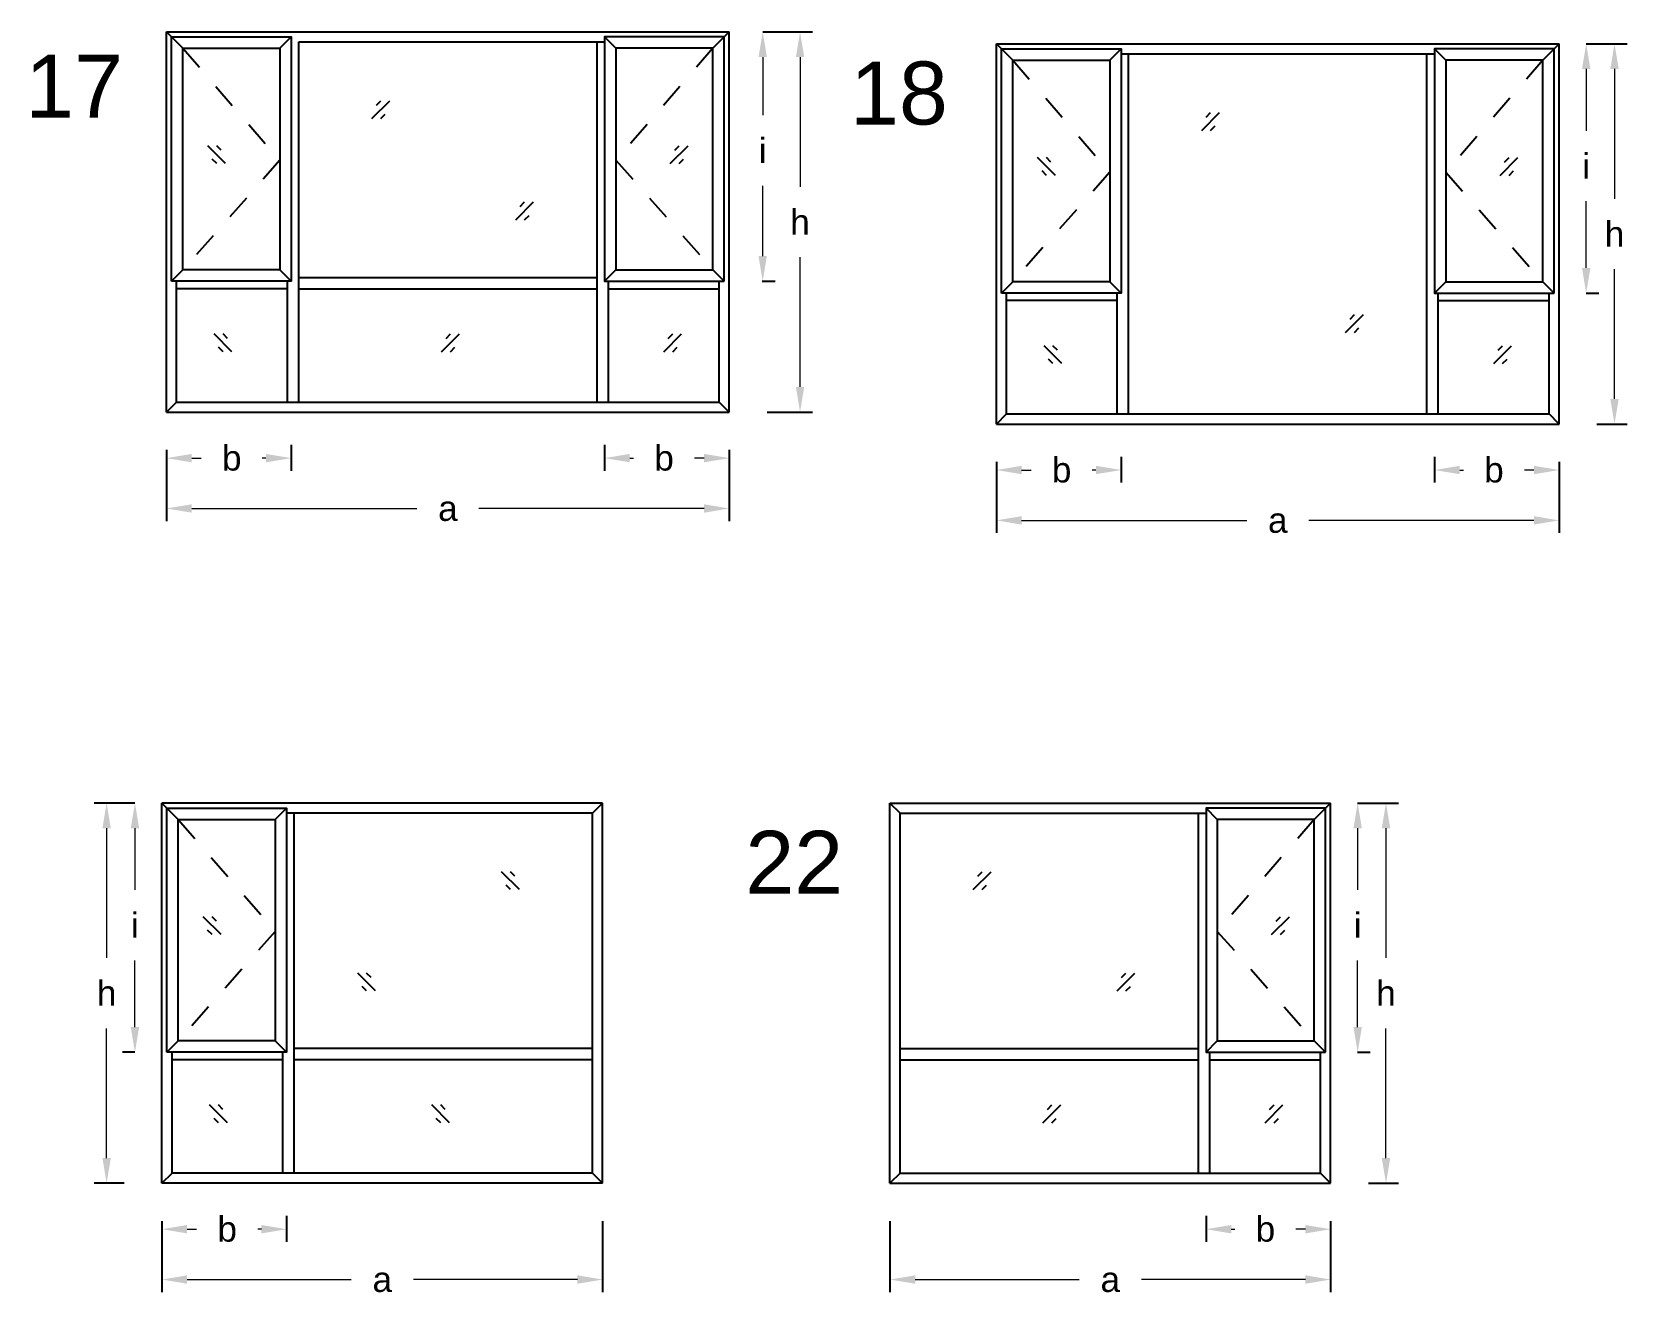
# Model space of a CAD drawing. Header units: millimetres. Extents: x -12.9 to 0.2, y -9.1 to 4.5.
# Drawn here: x -6.16 to 0.18, y -8.55 to -3.53 of the extents above; entities that cross this region are included whole.
import ezdxf

# ---------------------------------------------------------------- set-up
doc = ezdxf.new("R2010")
doc.units = ezdxf.units.MM
doc.linetypes.add('DASHED', pattern=[19.05, 12.7, -6.35])
for name, color, linetype in [('auxiliar', 1, 'DASHED'), ('proyectable', 7, 'Continuous'), ('vidrio', 160, 'Continuous')]:
    doc.layers.add(name, color=color, linetype=linetype)
doc.styles.get("Standard").update_dxf_attribs({"font": 'arial.ttf'})
doc.dimstyles.get("Standard").update_dxf_attribs({"dimtxt": 0.18, "dimasz": 0.18, "dimexe": 0.2, "dimexo": 0.0625, "dimgap": 0.09, "dimtad": 0, "dimtih": 1, "dimtoh": 1, "dimdec": 4, "dimzin": 0, "dimdsep": 46, "dimtxsty": 'Standard', "dimcen": 0.09, "dimadec": 0, "dimazin": 0, "dimtfac": 1, "dimtdec": 4, "dimtofl": 0, "dimtmove": 0, "dimatfit": 3, "dimfxl": 1.5, "dimfxlon": 1, "dimtolj": 1, "dimtzin": 0, "dimarcsym": 0})

# ---------------------------------------------------------------- blocks, each defined once
blk = doc.blocks.new('*D52')
at = {"layer": 'Defpoints', "color": 0, "transparency": 16777216}
for p in [(-3.8855, -5.0209), (-3.3905, -5.0409), (-3.8855, -5.2235)]:
    blk.add_point(p, dxfattribs=at)
at = {"layer": 'proyectable', "color": 0, "lineweight": -2, "transparency": 16777216}
for p, q in [((-3.8855, -5.1709), (-3.8855, -5.2735)), ((-3.3905, -5.1909), (-3.3905, -5.2735))]:
    blk.add_line(p, q, dxfattribs=at)
at = {"layer": 'proyectable', "color": 0, "lineweight": 5, "transparency": 16777216}
for p, q in [((-3.7855, -5.2235), (-3.7709, -5.2235)), ((-3.4905, -5.2235), (-3.5281, -5.2235))]:
    blk.add_line(p, q, dxfattribs=at)
at = {"layer": 'proyectable', "color": 0, "transparency": 16777216}
for points in [[(-3.7855, -5.2068), (-3.7855, -5.2402), (-3.8855, -5.2235)], [(-3.4905, -5.2068), (-3.4905, -5.2402), (-3.3905, -5.2235)]]:
    blk.add_solid(points, dxfattribs=at)
at = {"layer": 'proyectable', "color": 0, "transparency": 16777216, "insert": (-3.6495, -5.2235), "char_height": 0.1, "attachment_point": 5}
blk.add_mtext('\\A1;b', dxfattribs=at)
blk = doc.blocks.new('*D53')
at = {"layer": 'Defpoints', "color": 0, "transparency": 16777216}
for p in [(-5.6255, -5.0409), (-3.3905, -5.0409), (-5.6255, -5.4235)]:
    blk.add_point(p, dxfattribs=at)
at = {"layer": 'proyectable', "color": 0, "lineweight": -2, "transparency": 16777216}
for p, q in [((-5.6255, -5.1909), (-5.6255, -5.4735)), ((-3.3905, -5.1909), (-3.3905, -5.4735))]:
    blk.add_line(p, q, dxfattribs=at)
at = {"layer": 'proyectable', "color": 0, "lineweight": 5, "transparency": 16777216}
for p, q in [((-5.5255, -5.4235), (-4.6313, -5.4235)), ((-3.4905, -5.4235), (-4.3846, -5.4235))]:
    blk.add_line(p, q, dxfattribs=at)
at = {"layer": 'proyectable', "color": 0, "transparency": 16777216}
for points in [[(-5.5255, -5.4068), (-5.5255, -5.4402), (-5.6255, -5.4235)], [(-3.4905, -5.4068), (-3.4905, -5.4402), (-3.3905, -5.4235)]]:
    blk.add_solid(points, dxfattribs=at)
at = {"layer": 'proyectable', "color": 0, "transparency": 16777216, "insert": (-4.508, -5.4235), "char_height": 0.1, "attachment_point": 5}
blk.add_mtext('\\A1;a', dxfattribs=at)
blk = doc.blocks.new('*D54')
at = {"layer": 'Defpoints', "color": 0, "transparency": 16777216}
for p in [(-5.6255, -5.0409), (-5.1305, -5.0209), (-5.1305, -5.2235)]:
    blk.add_point(p, dxfattribs=at)
at = {"layer": 'proyectable', "color": 0, "lineweight": -2, "transparency": 16777216}
for p, q in [((-5.6255, -5.1909), (-5.6255, -5.2735)), ((-5.1305, -5.1709), (-5.1305, -5.2735))]:
    blk.add_line(p, q, dxfattribs=at)
at = {"layer": 'proyectable', "color": 0, "lineweight": 5, "transparency": 16777216}
for p, q in [((-5.5255, -5.2235), (-5.4879, -5.2235)), ((-5.2305, -5.2235), (-5.245, -5.2235))]:
    blk.add_line(p, q, dxfattribs=at)
at = {"layer": 'proyectable', "color": 0, "transparency": 16777216}
for points in [[(-5.5255, -5.2068), (-5.5255, -5.2402), (-5.6255, -5.2235)], [(-5.2305, -5.2068), (-5.2305, -5.2402), (-5.1305, -5.2235)]]:
    blk.add_solid(points, dxfattribs=at)
at = {"layer": 'proyectable', "color": 0, "transparency": 16777216, "insert": (-5.3664, -5.2235), "char_height": 0.1, "attachment_point": 5}
blk.add_mtext('\\A1;b', dxfattribs=at)
blk = doc.blocks.new('*D55')
at = {"layer": 'Defpoints', "color": 0, "transparency": 16777216}
for p in [(-3.3905, -3.5309), (-3.1095, -3.5309), (-3.3905, -5.0409)]:
    blk.add_point(p, dxfattribs=at)
at = {"layer": 'proyectable', "color": 0, "lineweight": -2, "transparency": 16777216}
for p, q in [((-3.2405, -3.5309), (-3.0595, -3.5309)), ((-3.2405, -5.0409), (-3.0595, -5.0409))]:
    blk.add_line(p, q, dxfattribs=at)
at = {"layer": 'proyectable', "color": 0, "lineweight": 5, "transparency": 16777216}
for p, q in [((-3.1095, -3.6309), (-3.1095, -4.1459)), ((-3.1095, -4.9409), (-3.1095, -4.4259))]:
    blk.add_line(p, q, dxfattribs=at)
at = {"layer": 'proyectable', "color": 0, "transparency": 16777216}
for points in [[(-3.1261, -3.6309), (-3.0928, -3.6309), (-3.1095, -3.5309)], [(-3.1261, -4.9409), (-3.0928, -4.9409), (-3.1095, -5.0409)]]:
    blk.add_solid(points, dxfattribs=at)
at = {"layer": 'proyectable', "color": 0, "transparency": 16777216, "insert": (-3.1095, -4.2859), "char_height": 0.1, "attachment_point": 5}
blk.add_mtext('\\A1;h', dxfattribs=at)
blk = doc.blocks.new('*D56')
at = {"layer": 'Defpoints', "color": 0, "transparency": 16777216}
for p in [(-3.3905, -3.5309), (-3.2578, -3.5309), (-3.4105, -4.5209)]:
    blk.add_point(p, dxfattribs=at)
at = {"layer": 'proyectable', "color": 0, "lineweight": -2, "transparency": 16777216}
for p, q in [((-3.2578, -3.5309), (-3.2078, -3.5309)), ((-3.2605, -4.5209), (-3.2078, -4.5209))]:
    blk.add_line(p, q, dxfattribs=at)
at = {"layer": 'proyectable', "color": 0, "lineweight": 5, "transparency": 16777216}
for p, q in [((-3.2578, -3.6309), (-3.2578, -3.8617)), ((-3.2578, -4.4209), (-3.2578, -4.1417))]:
    blk.add_line(p, q, dxfattribs=at)
at = {"layer": 'proyectable', "color": 0, "transparency": 16777216}
for points in [[(-3.2744, -3.6309), (-3.2411, -3.6309), (-3.2578, -3.5309)], [(-3.2744, -4.4209), (-3.2411, -4.4209), (-3.2578, -4.5209)]]:
    blk.add_solid(points, dxfattribs=at)
at = {"layer": 'proyectable', "color": 0, "transparency": 16777216, "insert": (-3.2578, -4.0017), "char_height": 0.1, "attachment_point": 5}
blk.add_mtext('\\A1;i', dxfattribs=at)
blk = doc.blocks.new('*D57')
at = {"layer": 'Defpoints', "color": 0, "transparency": 16777216}
for p in [(-0.0947, -3.5782), (0.0126, -3.5782), (-0.1147, -4.5682)]:
    blk.add_point(p, dxfattribs=at)
at = {"layer": 'proyectable', "color": 0, "lineweight": -2, "transparency": 16777216}
for p, q in [((0.0126, -3.5782), (0.0626, -3.5782)), ((0.0126, -4.5682), (0.0626, -4.5682))]:
    blk.add_line(p, q, dxfattribs=at)
at = {"layer": 'proyectable', "color": 0, "lineweight": 5, "transparency": 16777216}
for p, q in [((0.0126, -3.6782), (0.0126, -3.9232)), ((0.0126, -4.4682), (0.0126, -4.2032))]:
    blk.add_line(p, q, dxfattribs=at)
at = {"layer": 'proyectable', "color": 0, "transparency": 16777216}
for points in [[(-0.0041, -3.6782), (0.0292, -3.6782), (0.0126, -3.5782)], [(-0.0041, -4.4682), (0.0292, -4.4682), (0.0126, -4.5682)]]:
    blk.add_solid(points, dxfattribs=at)
at = {"layer": 'proyectable', "color": 0, "transparency": 16777216, "insert": (0.0126, -4.0632), "char_height": 0.1, "attachment_point": 5}
blk.add_mtext('\\A1;i', dxfattribs=at)
blk = doc.blocks.new('*D58')
at = {"layer": 'Defpoints', "color": 0, "transparency": 16777216}
for p in [(-0.0947, -3.5782), (0.125, -3.5782), (-0.0947, -5.0882)]:
    blk.add_point(p, dxfattribs=at)
at = {"layer": 'proyectable', "color": 0, "lineweight": -2, "transparency": 16777216}
for p, q in [((0.0553, -3.5782), (0.175, -3.5782)), ((0.0553, -5.0882), (0.175, -5.0882))]:
    blk.add_line(p, q, dxfattribs=at)
at = {"layer": 'proyectable', "color": 0, "lineweight": 5, "transparency": 16777216}
for p, q in [((0.125, -3.6782), (0.125, -4.1932)), ((0.125, -4.9882), (0.125, -4.4732))]:
    blk.add_line(p, q, dxfattribs=at)
at = {"layer": 'proyectable', "color": 0, "transparency": 16777216}
for points in [[(0.1084, -3.6782), (0.1417, -3.6782), (0.125, -3.5782)], [(0.1084, -4.9882), (0.1417, -4.9882), (0.125, -5.0882)]]:
    blk.add_solid(points, dxfattribs=at)
at = {"layer": 'proyectable', "color": 0, "transparency": 16777216, "insert": (0.125, -4.3332), "char_height": 0.1, "attachment_point": 5}
blk.add_mtext('\\A1;h', dxfattribs=at)
blk = doc.blocks.new('*D59')
at = {"layer": 'Defpoints', "color": 0, "transparency": 16777216}
for p in [(-0.5897, -5.0682), (-0.0947, -5.0882), (-0.5897, -5.2708)]:
    blk.add_point(p, dxfattribs=at)
at = {"layer": 'proyectable', "color": 0, "lineweight": -2, "transparency": 16777216}
for p, q in [((-0.5897, -5.2182), (-0.5897, -5.3208)), ((-0.0947, -5.2382), (-0.0947, -5.3208))]:
    blk.add_line(p, q, dxfattribs=at)
at = {"layer": 'proyectable', "color": 0, "lineweight": 5, "transparency": 16777216}
for p, q in [((-0.4897, -5.2708), (-0.4752, -5.2708)), ((-0.1947, -5.2708), (-0.2324, -5.2708))]:
    blk.add_line(p, q, dxfattribs=at)
at = {"layer": 'proyectable', "color": 0, "transparency": 16777216}
for points in [[(-0.4897, -5.2541), (-0.4897, -5.2874), (-0.5897, -5.2708)], [(-0.1947, -5.2541), (-0.1947, -5.2874), (-0.0947, -5.2708)]]:
    blk.add_solid(points, dxfattribs=at)
at = {"layer": 'proyectable', "color": 0, "transparency": 16777216, "insert": (-0.3538, -5.2708), "char_height": 0.1, "attachment_point": 5}
blk.add_mtext('\\A1;b', dxfattribs=at)
blk = doc.blocks.new('*D60')
at = {"layer": 'Defpoints', "color": 0, "transparency": 16777216}
for p in [(-2.3297, -5.0882), (-0.0947, -5.0882), (-2.3297, -5.4708)]:
    blk.add_point(p, dxfattribs=at)
at = {"layer": 'proyectable', "color": 0, "lineweight": -2, "transparency": 16777216}
for p, q in [((-2.3297, -5.2382), (-2.3297, -5.5208)), ((-0.0947, -5.2382), (-0.0947, -5.5208))]:
    blk.add_line(p, q, dxfattribs=at)
at = {"layer": 'proyectable', "color": 0, "lineweight": 5, "transparency": 16777216}
for p, q in [((-2.2297, -5.4708), (-1.3356, -5.4708)), ((-0.1947, -5.4708), (-1.0889, -5.4708))]:
    blk.add_line(p, q, dxfattribs=at)
at = {"layer": 'proyectable', "color": 0, "transparency": 16777216}
for points in [[(-2.2297, -5.4541), (-2.2297, -5.4874), (-2.3297, -5.4708)], [(-0.1947, -5.4541), (-0.1947, -5.4874), (-0.0947, -5.4708)]]:
    blk.add_solid(points, dxfattribs=at)
at = {"layer": 'proyectable', "color": 0, "transparency": 16777216, "insert": (-1.2122, -5.4708), "char_height": 0.1, "attachment_point": 5}
blk.add_mtext('\\A1;a', dxfattribs=at)
blk = doc.blocks.new('*D61')
at = {"layer": 'Defpoints', "color": 0, "transparency": 16777216}
for p in [(-2.3297, -5.0882), (-1.8347, -5.0682), (-1.8347, -5.2708)]:
    blk.add_point(p, dxfattribs=at)
at = {"layer": 'proyectable', "color": 0, "lineweight": -2, "transparency": 16777216}
for p, q in [((-2.3297, -5.2382), (-2.3297, -5.3208)), ((-1.8347, -5.2182), (-1.8347, -5.3208))]:
    blk.add_line(p, q, dxfattribs=at)
at = {"layer": 'proyectable', "color": 0, "lineweight": 5, "transparency": 16777216}
for p, q in [((-2.2297, -5.2708), (-2.1921, -5.2708)), ((-1.9347, -5.2708), (-1.9493, -5.2708))]:
    blk.add_line(p, q, dxfattribs=at)
at = {"layer": 'proyectable', "color": 0, "transparency": 16777216}
for points in [[(-2.2297, -5.2541), (-2.2297, -5.2874), (-2.3297, -5.2708)], [(-1.9347, -5.2541), (-1.9347, -5.2874), (-1.8347, -5.2708)]]:
    blk.add_solid(points, dxfattribs=at)
at = {"layer": 'proyectable', "color": 0, "transparency": 16777216, "insert": (-2.0707, -5.2708), "char_height": 0.1, "attachment_point": 5}
blk.add_mtext('\\A1;b', dxfattribs=at)
blk = doc.blocks.new('*D76')
at = {"layer": 'Defpoints', "color": 0, "transparency": 16777216}
for p in [(-5.7509, -6.5931), (-5.6436, -6.5931), (-5.6236, -7.5831)]:
    blk.add_point(p, dxfattribs=at)
at = {"layer": 'proyectable', "color": 0, "lineweight": -2, "transparency": 16777216}
for p, q in [((-5.7509, -6.5931), (-5.8009, -6.5931)), ((-5.7509, -7.5831), (-5.8009, -7.5831))]:
    blk.add_line(p, q, dxfattribs=at)
at = {"layer": 'proyectable', "color": 0, "lineweight": 5, "transparency": 16777216}
for p, q in [((-5.7509, -6.6931), (-5.7509, -6.9381)), ((-5.7509, -7.4831), (-5.7509, -7.2181))]:
    blk.add_line(p, q, dxfattribs=at)
at = {"layer": 'proyectable', "color": 0, "transparency": 16777216}
for points in [[(-5.7676, -6.6931), (-5.7343, -6.6931), (-5.7509, -6.5931)], [(-5.7676, -7.4831), (-5.7343, -7.4831), (-5.7509, -7.5831)]]:
    blk.add_solid(points, dxfattribs=at)
at = {"layer": 'proyectable', "color": 0, "transparency": 16777216, "insert": (-5.7509, -7.0781), "char_height": 0.1, "attachment_point": 5}
blk.add_mtext('\\A1;i', dxfattribs=at)
blk = doc.blocks.new('*D77')
at = {"layer": 'Defpoints', "color": 0, "transparency": 16777216}
for p in [(-5.8634, -6.5931), (-5.6436, -6.5931), (-5.6436, -8.1031)]:
    blk.add_point(p, dxfattribs=at)
at = {"layer": 'proyectable', "color": 0, "lineweight": -2, "transparency": 16777216}
for p, q in [((-5.7936, -6.5931), (-5.9134, -6.5931)), ((-5.7936, -8.1031), (-5.9134, -8.1031))]:
    blk.add_line(p, q, dxfattribs=at)
at = {"layer": 'proyectable', "color": 0, "lineweight": 5, "transparency": 16777216}
for p, q in [((-5.8634, -6.6931), (-5.8634, -7.2081)), ((-5.8634, -8.0031), (-5.8634, -7.4881))]:
    blk.add_line(p, q, dxfattribs=at)
at = {"layer": 'proyectable', "color": 0, "transparency": 16777216}
for points in [[(-5.88, -6.6931), (-5.8467, -6.6931), (-5.8634, -6.5931)], [(-5.88, -8.0031), (-5.8467, -8.0031), (-5.8634, -8.1031)]]:
    blk.add_solid(points, dxfattribs=at)
at = {"layer": 'proyectable', "color": 0, "transparency": 16777216, "insert": (-5.8634, -7.3481), "char_height": 0.1, "attachment_point": 5}
blk.add_mtext('\\A1;h', dxfattribs=at)
blk = doc.blocks.new('*D78')
at = {"layer": 'Defpoints', "color": 0, "transparency": 16777216}
for p in [(-1.0023, -6.5931), (-0.895, -6.5931), (-1.0223, -7.5831)]:
    blk.add_point(p, dxfattribs=at)
at = {"layer": 'proyectable', "color": 0, "lineweight": -2, "transparency": 16777216}
for p, q in [((-0.895, -6.5931), (-0.845, -6.5931)), ((-0.895, -7.5831), (-0.845, -7.5831))]:
    blk.add_line(p, q, dxfattribs=at)
at = {"layer": 'proyectable', "color": 0, "lineweight": 5, "transparency": 16777216}
for p, q in [((-0.895, -6.6931), (-0.895, -6.9381)), ((-0.895, -7.4831), (-0.895, -7.2181))]:
    blk.add_line(p, q, dxfattribs=at)
at = {"layer": 'proyectable', "color": 0, "transparency": 16777216}
for points in [[(-0.9116, -6.6931), (-0.8783, -6.6931), (-0.895, -6.5931)], [(-0.9116, -7.4831), (-0.8783, -7.4831), (-0.895, -7.5831)]]:
    blk.add_solid(points, dxfattribs=at)
at = {"layer": 'proyectable', "color": 0, "transparency": 16777216, "insert": (-0.895, -7.0781), "char_height": 0.1, "attachment_point": 5}
blk.add_mtext('\\A1;i', dxfattribs=at)
blk = doc.blocks.new('*D79')
at = {"layer": 'Defpoints', "color": 0, "transparency": 16777216}
for p in [(-1.0023, -6.5931), (-0.7825, -6.5931), (-1.0023, -8.1031)]:
    blk.add_point(p, dxfattribs=at)
at = {"layer": 'proyectable', "color": 0, "lineweight": -2, "transparency": 16777216}
for p, q in [((-0.8523, -6.5931), (-0.7325, -6.5931)), ((-0.8523, -8.1031), (-0.7325, -8.1031))]:
    blk.add_line(p, q, dxfattribs=at)
at = {"layer": 'proyectable', "color": 0, "lineweight": 5, "transparency": 16777216}
for p, q in [((-0.7825, -6.6931), (-0.7825, -7.2081)), ((-0.7825, -8.0031), (-0.7825, -7.4881))]:
    blk.add_line(p, q, dxfattribs=at)
at = {"layer": 'proyectable', "color": 0, "transparency": 16777216}
for points in [[(-0.7992, -6.6931), (-0.7658, -6.6931), (-0.7825, -6.5931)], [(-0.7992, -8.0031), (-0.7658, -8.0031), (-0.7825, -8.1031)]]:
    blk.add_solid(points, dxfattribs=at)
at = {"layer": 'proyectable', "color": 0, "transparency": 16777216, "insert": (-0.7825, -7.3481), "char_height": 0.1, "attachment_point": 5}
blk.add_mtext('\\A1;h', dxfattribs=at)
blk = doc.blocks.new('*D80')
at = {"layer": 'Defpoints', "color": 0, "transparency": 16777216}
for p in [(-5.6436, -8.1031), (-5.1486, -8.0831), (-5.1486, -8.2856)]:
    blk.add_point(p, dxfattribs=at)
at = {"layer": 'proyectable', "color": 0, "lineweight": -2, "transparency": 16777216}
for p, q in [((-5.1486, -8.2331), (-5.1486, -8.3356)), ((-5.6436, -8.2531), (-5.6436, -8.3356))]:
    blk.add_line(p, q, dxfattribs=at)
at = {"layer": 'proyectable', "color": 0, "lineweight": 5, "transparency": 16777216}
for p, q in [((-5.5436, -8.2856), (-5.506, -8.2856)), ((-5.2486, -8.2856), (-5.2632, -8.2856))]:
    blk.add_line(p, q, dxfattribs=at)
at = {"layer": 'proyectable', "color": 0, "transparency": 16777216}
for points in [[(-5.5436, -8.2689), (-5.5436, -8.3023), (-5.6436, -8.2856)], [(-5.2486, -8.2689), (-5.2486, -8.3023), (-5.1486, -8.2856)]]:
    blk.add_solid(points, dxfattribs=at)
at = {"layer": 'proyectable', "color": 0, "transparency": 16777216, "insert": (-5.3846, -8.2856), "char_height": 0.1, "attachment_point": 5}
blk.add_mtext('\\A1;b', dxfattribs=at)
blk = doc.blocks.new('*D81')
at = {"layer": 'Defpoints', "color": 0, "transparency": 16777216}
for p in [(-5.6436, -8.1031), (-3.8936, -8.1031), (-3.8936, -8.4856)]:
    blk.add_point(p, dxfattribs=at)
at = {"layer": 'proyectable', "color": 0, "lineweight": -2, "transparency": 16777216}
for p, q in [((-5.6436, -8.2531), (-5.6436, -8.5356)), ((-3.8936, -8.2531), (-3.8936, -8.5356))]:
    blk.add_line(p, q, dxfattribs=at)
at = {"layer": 'proyectable', "color": 0, "lineweight": 5, "transparency": 16777216}
for p, q in [((-5.5436, -8.4856), (-4.892, -8.4856)), ((-3.9936, -8.4856), (-4.6453, -8.4856))]:
    blk.add_line(p, q, dxfattribs=at)
at = {"layer": 'proyectable', "color": 0, "transparency": 16777216}
for points in [[(-5.5436, -8.4689), (-5.5436, -8.5023), (-5.6436, -8.4856)], [(-3.9936, -8.4689), (-3.9936, -8.5023), (-3.8936, -8.4856)]]:
    blk.add_solid(points, dxfattribs=at)
at = {"layer": 'proyectable', "color": 0, "transparency": 16777216, "insert": (-4.7686, -8.4856), "char_height": 0.1, "attachment_point": 5}
blk.add_mtext('\\A1;a', dxfattribs=at)
blk = doc.blocks.new('*D82')
at = {"layer": 'Defpoints', "color": 0, "transparency": 16777216}
for p in [(-1.4973, -8.0831), (-1.0023, -8.1031), (-1.4973, -8.2856)]:
    blk.add_point(p, dxfattribs=at)
at = {"layer": 'proyectable', "color": 0, "lineweight": -2, "transparency": 16777216}
for p, q in [((-1.4973, -8.2331), (-1.4973, -8.3356)), ((-1.0023, -8.2531), (-1.0023, -8.3356))]:
    blk.add_line(p, q, dxfattribs=at)
at = {"layer": 'proyectable', "color": 0, "lineweight": 5, "transparency": 16777216}
for p, q in [((-1.3973, -8.2856), (-1.3827, -8.2856)), ((-1.1023, -8.2856), (-1.1399, -8.2856))]:
    blk.add_line(p, q, dxfattribs=at)
at = {"layer": 'proyectable', "color": 0, "transparency": 16777216}
for points in [[(-1.3973, -8.2689), (-1.3973, -8.3023), (-1.4973, -8.2856)], [(-1.1023, -8.2689), (-1.1023, -8.3023), (-1.0023, -8.2856)]]:
    blk.add_solid(points, dxfattribs=at)
at = {"layer": 'proyectable', "color": 0, "transparency": 16777216, "insert": (-1.2613, -8.2856), "char_height": 0.1, "attachment_point": 5}
blk.add_mtext('\\A1;b', dxfattribs=at)
blk = doc.blocks.new('*D83')
at = {"layer": 'Defpoints', "color": 0, "transparency": 16777216}
for p in [(-2.7523, -8.1031), (-1.0023, -8.1031), (-2.7523, -8.4856)]:
    blk.add_point(p, dxfattribs=at)
at = {"layer": 'proyectable', "color": 0, "lineweight": -2, "transparency": 16777216}
for p, q in [((-2.7523, -8.2531), (-2.7523, -8.5356)), ((-1.0023, -8.2531), (-1.0023, -8.5356))]:
    blk.add_line(p, q, dxfattribs=at)
at = {"layer": 'proyectable', "color": 0, "lineweight": 5, "transparency": 16777216}
for p, q in [((-2.6523, -8.4856), (-2.0006, -8.4856)), ((-1.1023, -8.4856), (-1.7539, -8.4856))]:
    blk.add_line(p, q, dxfattribs=at)
at = {"layer": 'proyectable', "color": 0, "transparency": 16777216}
for points in [[(-2.6523, -8.4689), (-2.6523, -8.5023), (-2.7523, -8.4856)], [(-1.1023, -8.4689), (-1.1023, -8.5023), (-1.0023, -8.4856)]]:
    blk.add_solid(points, dxfattribs=at)
at = {"layer": 'proyectable', "color": 0, "transparency": 16777216, "insert": (-1.8773, -8.4856), "char_height": 0.1, "attachment_point": 5}
blk.add_mtext('\\A1;a', dxfattribs=at)

msp = doc.modelspace()

# ---------------------------------------------------------------- linework, layer by layer
at = {"layer": 'auxiliar', "ltscale": 0.003}
for p, q in [((-5.5605, -3.5959), (-5.1755, -4.0409)), ((-3.4555, -3.5959), (-3.8405, -4.0409)), ((-2.2647, -3.6432), (-1.8797, -4.0882)), ((-0.1597, -3.6432), (-0.5447, -4.0882)), ((-5.1755, -4.0409), (-5.5605, -4.4759)), ((-3.8405, -4.0409), (-3.4555, -4.4759)), ((-1.8797, -4.0882), (-2.2647, -4.5232)), ((-0.5447, -4.0882), (-0.1597, -4.5232)), ((-5.5786, -6.6581), (-5.1936, -7.1031)), ((-1.0673, -6.6581), (-1.4523, -7.1031)), ((-5.1936, -7.1031), (-5.5786, -7.5381)), ((-1.4523, -7.1031), (-1.0673, -7.5381))]:
    msp.add_line(p, q, dxfattribs=at)
at = {"layer": 'proyectable'}
for p, q in [((-5.6255, -3.5309), (-3.3905, -3.5309)), ((-5.6255, -5.0409), (-5.6255, -3.5309)), ((-5.6255, -3.5309), (-5.6055, -3.5509)), ((-3.3905, -3.5309), (-3.4105, -3.5509)), ((-3.3905, -5.0409), (-3.3905, -3.5309)), ((-5.5605, -3.5959), (-5.6055, -3.5509)), ((-5.1755, -3.5959), (-5.1305, -3.5509)), ((-5.1005, -3.5709), (-3.8855, -3.5709)), ((-5.1005, -5.0009), (-5.1005, -3.5709)), ((-3.9155, -5.0009), (-3.9155, -3.5709)), ((-3.8405, -3.5959), (-3.8855, -3.5509)), ((-3.4555, -3.5959), (-3.4105, -3.5509)), ((-2.3297, -3.5782), (-0.0947, -3.5782)), ((-2.3297, -5.0882), (-2.3297, -3.5782)), ((-2.3097, -3.5982), (-2.3297, -3.5782)), ((-2.2647, -3.6432), (-2.3097, -3.5982)), ((-1.8797, -3.6432), (-1.8347, -3.5982)), ((-0.5447, -3.6432), (-0.5897, -3.5982)), ((-0.1597, -3.6432), (-0.1147, -3.5982)), ((-0.1147, -3.5982), (-0.0947, -3.5782)), ((-0.0947, -5.0882), (-0.0947, -3.5782)), ((-1.8347, -3.6182), (-0.5897, -3.6182)), ((-1.8047, -5.0482), (-1.8047, -3.6182)), ((-0.6197, -5.0482), (-0.6197, -3.6182)), ((-5.6055, -4.5209), (-5.5605, -4.4759)), ((-5.1305, -4.5209), (-5.1755, -4.4759)), ((-3.8855, -4.5209), (-3.8405, -4.4759)), ((-3.4105, -4.5209), (-3.4555, -4.4759)), ((-5.5855, -5.0009), (-5.5855, -4.5209)), ((-5.1455, -4.5509), (-5.5855, -4.5509)), ((-5.1455, -5.0009), (-5.1455, -4.5209)), ((-5.1005, -4.5059), (-3.9155, -4.5059)), ((-5.1005, -4.5509), (-3.9155, -4.5509)), ((-3.8705, -5.0009), (-3.8705, -4.5209)), ((-3.8705, -4.5509), (-3.4305, -4.5509)), ((-3.4305, -5.0009), (-3.4305, -4.5209)), ((-2.3097, -4.5682), (-2.2647, -4.5232)), ((-1.8347, -4.5682), (-1.8797, -4.5232)), ((-0.5897, -4.5682), (-0.5447, -4.5232)), ((-0.1147, -4.5682), (-0.1597, -4.5232)), ((-2.2897, -5.0482), (-2.2897, -4.5682)), ((-1.8497, -4.5982), (-2.2897, -4.5982)), ((-1.8497, -5.0482), (-1.8497, -4.5682)), ((-0.5747, -5.0482), (-0.5747, -4.5682)), ((-0.5747, -4.5982), (-0.1347, -4.5982)), ((-0.1347, -5.0482), (-0.1347, -4.5682)), ((-5.6255, -5.0409), (-5.5855, -5.0009)), ((-5.5855, -5.0009), (-3.4305, -5.0009)), ((-3.3905, -5.0409), (-3.4305, -5.0009)), ((-5.6255, -5.0409), (-3.3905, -5.0409)), ((-2.3297, -5.0882), (-2.2897, -5.0482)), ((-2.2897, -5.0482), (-0.1347, -5.0482)), ((-0.0947, -5.0882), (-0.1347, -5.0482)), ((-2.3297, -5.0882), (-0.0947, -5.0882)), ((-5.6436, -8.1031), (-5.6436, -6.5931)), ((-3.8936, -6.5931), (-5.6436, -6.5931)), ((-5.6436, -6.5931), (-5.6236, -6.6131)), ((-5.5786, -6.6581), (-5.6236, -6.6131)), ((-5.1936, -6.6581), (-5.1486, -6.6131)), ((-3.9336, -6.6331), (-5.1486, -6.6331)), ((-5.1186, -8.0631), (-5.1186, -6.6331)), ((-3.9336, -6.6331), (-3.8936, -6.5931)), ((-3.9336, -8.0631), (-3.9336, -6.6331)), ((-3.8936, -8.1031), (-3.8936, -6.5931)), ((-2.7523, -8.1031), (-2.7523, -6.5931)), ((-2.7123, -6.6331), (-2.7523, -6.5931)), ((-2.7523, -6.5931), (-1.0023, -6.5931)), ((-2.7123, -8.0631), (-2.7123, -6.6331)), ((-2.7123, -6.6331), (-1.4973, -6.6331)), ((-1.5273, -8.0631), (-1.5273, -6.6331)), ((-1.4523, -6.6581), (-1.4973, -6.6131)), ((-1.0673, -6.6581), (-1.0223, -6.6131)), ((-1.0023, -6.5931), (-1.0223, -6.6131)), ((-1.0023, -8.1031), (-1.0023, -6.5931)), ((-5.6236, -7.5831), (-5.5786, -7.5381)), ((-5.1486, -7.5831), (-5.1936, -7.5381)), ((-1.4973, -7.5831), (-1.4523, -7.5381)), ((-1.0223, -7.5831), (-1.0673, -7.5381)), ((-5.6036, -8.0631), (-5.6036, -7.5831)), ((-5.1636, -8.0631), (-5.1636, -7.5831)), ((-3.9336, -7.5681), (-5.1186, -7.5681)), ((-2.7123, -7.5681), (-1.5273, -7.5681)), ((-1.4823, -8.0631), (-1.4823, -7.5831)), ((-1.0423, -8.0631), (-1.0423, -7.5831)), ((-5.1636, -7.6131), (-5.6036, -7.6131)), ((-3.9336, -7.6131), (-5.1186, -7.6131)), ((-2.7123, -7.6131), (-1.5273, -7.6131)), ((-1.4823, -7.6131), (-1.0423, -7.6131)), ((-5.6436, -8.1031), (-5.6036, -8.0631)), ((-3.8936, -8.1031), (-5.6436, -8.1031)), ((-3.9336, -8.0631), (-5.6036, -8.0631)), ((-3.9336, -8.0631), (-3.8936, -8.1031)), ((-2.7123, -8.0631), (-2.7523, -8.1031)), ((-2.7523, -8.1031), (-1.0023, -8.1031)), ((-2.7123, -8.0631), (-1.0423, -8.0631)), ((-1.0023, -8.1031), (-1.0423, -8.0631))]:
    msp.add_line(p, q, dxfattribs=at)
for points in [[(-5.6055, -4.5209), (-5.6055, -3.5509), (-5.1305, -3.5509), (-5.1305, -4.5209)], [(-5.5605, -4.4759), (-5.5605, -3.5959), (-5.1755, -3.5959), (-5.1755, -4.4759)], [(-3.4105, -4.5209), (-3.4105, -3.5509), (-3.8855, -3.5509), (-3.8855, -4.5209)], [(-3.4555, -4.4759), (-3.4555, -3.5959), (-3.8405, -3.5959), (-3.8405, -4.4759)], [(-2.3097, -4.5682), (-2.3097, -3.5982), (-1.8347, -3.5982), (-1.8347, -4.5682)], [(-0.1147, -4.5682), (-0.1147, -3.5982), (-0.5897, -3.5982), (-0.5897, -4.5682)], [(-2.2647, -4.5232), (-2.2647, -3.6432), (-1.8797, -3.6432), (-1.8797, -4.5232)], [(-0.1597, -4.5232), (-0.1597, -3.6432), (-0.5447, -3.6432), (-0.5447, -4.5232)], [(-5.6236, -7.5831), (-5.6236, -6.6131), (-5.1486, -6.6131), (-5.1486, -7.5831)], [(-1.0223, -7.5831), (-1.0223, -6.6131), (-1.4973, -6.6131), (-1.4973, -7.5831)], [(-5.5786, -7.5381), (-5.5786, -6.6581), (-5.1936, -6.6581), (-5.1936, -7.5381)], [(-1.0673, -7.5381), (-1.0673, -6.6581), (-1.4523, -6.6581), (-1.4523, -7.5381)]]:
    msp.add_lwpolyline(points, close=True, dxfattribs=at)
at = {"layer": 'vidrio'}
for p, q in [((-4.8099, -3.8747), (-4.7392, -3.804)), ((-4.7922, -3.8216), (-4.7745, -3.804)), ((-4.7745, -3.8747), (-4.7569, -3.857)), ((-1.5141, -3.9219), (-1.4434, -3.8512)), ((-1.4964, -3.8689), (-1.4788, -3.8512)), ((-1.4788, -3.9219), (-1.4611, -3.9043)), ((-5.391, -4.0537), (-5.4617, -3.983)), ((-5.4086, -4.0007), (-5.4263, -3.983)), ((-3.625, -4.0537), (-3.5543, -3.983)), ((-3.6073, -4.0007), (-3.5897, -3.983)), ((-5.4263, -4.0537), (-5.444, -4.036)), ((-3.5897, -4.0537), (-3.572, -4.036)), ((-2.0952, -4.101), (-2.1659, -4.0303)), ((-2.1129, -4.0479), (-2.1306, -4.0303)), ((-0.3292, -4.101), (-0.2585, -4.0303)), ((-0.3116, -4.0479), (-0.2939, -4.0303)), ((-2.1306, -4.101), (-2.1482, -4.0833)), ((-0.2939, -4.101), (-0.2762, -4.0833)), ((-4.2387, -4.2771), (-4.168, -4.2063)), ((-4.2211, -4.224), (-4.2034, -4.2063)), ((-4.2034, -4.2771), (-4.1857, -4.2594)), ((-0.943, -4.7243), (-0.8723, -4.6536)), ((-0.9253, -4.6713), (-0.9076, -4.6536)), ((-5.3655, -4.8009), (-5.4362, -4.7302)), ((-5.3832, -4.7479), (-5.4008, -4.7302)), ((-4.533, -4.8009), (-4.4623, -4.7302)), ((-4.5153, -4.7479), (-4.4976, -4.7302)), ((-3.6505, -4.8009), (-3.5798, -4.7302)), ((-3.6328, -4.7479), (-3.6151, -4.7302)), ((-0.9076, -4.7243), (-0.8899, -4.7067)), ((-5.4008, -4.8009), (-5.4185, -4.7833)), ((-4.4976, -4.8009), (-4.48, -4.7833)), ((-3.6151, -4.8009), (-3.5975, -4.7833)), ((-2.0697, -4.8482), (-2.1404, -4.7775)), ((-2.0874, -4.7952), (-2.1051, -4.7775)), ((-0.3547, -4.8482), (-0.284, -4.7775)), ((-0.337, -4.7952), (-0.3194, -4.7775)), ((-2.1051, -4.8482), (-2.1228, -4.8305)), ((-0.3194, -4.8482), (-0.3017, -4.8305)), ((-4.2242, -6.9368), (-4.2949, -6.8661)), ((-4.2419, -6.8837), (-4.2596, -6.8661)), ((-2.4217, -6.9368), (-2.351, -6.8661)), ((-2.404, -6.8837), (-2.3863, -6.8661)), ((-4.2596, -6.9368), (-4.2772, -6.9191)), ((-2.3863, -6.9368), (-2.3686, -6.9191)), ((-5.4091, -7.1158), (-5.4798, -7.0451)), ((-5.4268, -7.0628), (-5.4445, -7.0451)), ((-1.2368, -7.1158), (-1.1661, -7.0451)), ((-1.2191, -7.0628), (-1.2014, -7.0451)), ((-5.4445, -7.1158), (-5.4621, -7.0981)), ((-1.2014, -7.1158), (-1.1838, -7.0981)), ((-4.7954, -7.3392), (-4.8661, -7.2685)), ((-4.813, -7.2861), (-4.8307, -7.2685)), ((-1.8505, -7.3392), (-1.7798, -7.2685)), ((-1.8328, -7.2861), (-1.8152, -7.2685)), ((-4.8307, -7.3392), (-4.8484, -7.3215)), ((-1.8152, -7.3392), (-1.7975, -7.3215)), ((-5.3836, -7.8631), (-5.4543, -7.7923)), ((-5.419, -7.8631), (-5.4367, -7.8454)), ((-5.4013, -7.81), (-5.419, -7.7923)), ((-4.5011, -7.8631), (-4.5718, -7.7923)), ((-4.5365, -7.8631), (-4.5542, -7.8454)), ((-4.5188, -7.81), (-4.5365, -7.7923)), ((-2.1448, -7.8631), (-2.0741, -7.7923)), ((-2.1271, -7.81), (-2.1094, -7.7923)), ((-2.1094, -7.8631), (-2.0917, -7.8454)), ((-1.2623, -7.8631), (-1.1916, -7.7923)), ((-1.2446, -7.81), (-1.2269, -7.7923)), ((-1.2269, -7.8631), (-1.2092, -7.8454))]:
    msp.add_line(p, q, dxfattribs=at)

# ---------------------------------------------------------------- texts
at = {"layer": 'proyectable', "char_height": 0.25, "attachment_point": 1}
for s, insert in [('17', (-6.1867, -3.6215)), ('18', (-2.9109, -3.6487)), ('22', (-3.3267, -6.7036))]:
    msp.add_mtext_dynamic_manual_height_columns(s, width=0.328144, gutter_width=1.25, heights=[0], dxfattribs=dict(at, insert=insert))

# ---------------------------------------------------------------- dimensions: what is measured, and where the dimension line sits
at = {"layer": 'proyectable'}
for base, p1, p2, angle, text, override, picture, middle in [((-3.2578, -3.5309), (-3.4105, -4.5209), (-3.3905, -3.5309), 90, 'i', {"dimtxt": 0.1, "dimasz": 0.1, "dimexe": 0.05, "dimexo": 0.15, "dimdec": 1, "dimdle": 0.1, "dimlwd": 5}, '*D56', (-3.2578, -4.0017)), ((0.0126, -3.5782), (-0.1147, -4.5682), (-0.0947, -3.5782), 90, 'i', {"dimtxt": 0.1, "dimasz": 0.1, "dimexe": 0.05, "dimexo": 0.15, "dimdec": 1, "dimdle": 0.1, "dimlwd": 5}, '*D57', (0.0126, -4.0632)), ((-3.8855, -5.2235), (-3.3905, -5.0409), (-3.8855, -5.0209), 180, 'b', {"dimtxt": 0.1, "dimasz": 0.1, "dimexe": 0.05, "dimexo": 0.15, "dimdec": 1, "dimdle": 0.1, "dimtofl": 1, "dimtmove": 1, "dimlwd": 5}, '*D52', (-3.6495, -5.2235)), ((-0.5897, -5.2708), (-0.0947, -5.0882), (-0.5897, -5.0682), 180, 'b', {"dimtxt": 0.1, "dimasz": 0.1, "dimexe": 0.05, "dimexo": 0.15, "dimdec": 1, "dimdle": 0.1, "dimtofl": 1, "dimtmove": 1, "dimlwd": 5}, '*D59', (-0.3538, -5.2708)), ((-5.7509, -6.5931), (-5.6236, -7.5831), (-5.6436, -6.5931), 90, 'i', {"dimtxt": 0.1, "dimasz": 0.1, "dimexe": 0.05, "dimexo": 0.15, "dimdec": 1, "dimdle": 0.1, "dimlwd": 5}, '*D76', (-5.7509, -7.0781)), ((-0.895, -6.5931), (-1.0223, -7.5831), (-1.0023, -6.5931), 90, 'i', {"dimtxt": 0.1, "dimasz": 0.1, "dimexe": 0.05, "dimexo": 0.15, "dimdec": 1, "dimdle": 0.1, "dimlwd": 5}, '*D78', (-0.895, -7.0781)), ((-1.4973, -8.2856), (-1.0023, -8.1031), (-1.4973, -8.0831), 180, 'b', {"dimtxt": 0.1, "dimasz": 0.1, "dimexe": 0.05, "dimexo": 0.15, "dimdec": 1, "dimdle": 0.1, "dimtofl": 1, "dimtmove": 1, "dimlwd": 5}, '*D82', (-1.2613, -8.2856))]:
    dim = msp.add_linear_dim(base=base, p1=p1, p2=p2, angle=angle, text=text, dimstyle='Standard', override=override, dxfattribs=at)
    dim.commit()
    dim.dimension.update_dxf_attribs({"geometry": picture, "text_midpoint": middle, "dimtype": 160})
for base, p1, p2, angle, text, override, picture, middle in [((-3.1095, -3.5309), (-3.3905, -5.0409), (-3.3905, -3.5309), 90, 'h', {"dimtxt": 0.1, "dimasz": 0.1, "dimexe": 0.05, "dimexo": 0.15, "dimdec": 1, "dimdle": 0.1, "dimlwd": 5}, '*D55', (-3.1095, -4.2859)), ((0.125, -3.5782), (-0.0947, -5.0882), (-0.0947, -3.5782), 90, 'h', {"dimtxt": 0.1, "dimasz": 0.1, "dimexe": 0.05, "dimexo": 0.15, "dimdec": 1, "dimdle": 0.1, "dimlwd": 5}, '*D58', (0.125, -4.3332)), ((-5.6255, -5.4235), (-3.3905, -5.0409), (-5.6255, -5.0409), 180, 'a', {"dimtxt": 0.1, "dimasz": 0.1, "dimexe": 0.05, "dimexo": 0.15, "dimdec": 1, "dimrnd": 0, "dimdle": 0.1, "dimlwd": 5}, '*D53', (-4.508, -5.4235)), ((-2.3297, -5.4708), (-0.0947, -5.0882), (-2.3297, -5.0882), 180, 'a', {"dimtxt": 0.1, "dimasz": 0.1, "dimexe": 0.05, "dimexo": 0.15, "dimdec": 1, "dimrnd": 0, "dimdle": 0.1, "dimlwd": 5}, '*D60', (-1.2122, -5.4708)), ((-5.8634, -6.5931), (-5.6436, -8.1031), (-5.6436, -6.5931), 90, 'h', {"dimtxt": 0.1, "dimasz": 0.1, "dimexe": 0.05, "dimexo": 0.15, "dimdec": 1, "dimdle": 0.1, "dimlwd": 5}, '*D77', (-5.8634, -7.3481)), ((-0.7825, -6.5931), (-1.0023, -8.1031), (-1.0023, -6.5931), 90, 'h', {"dimtxt": 0.1, "dimasz": 0.1, "dimexe": 0.05, "dimexo": 0.15, "dimdec": 1, "dimdle": 0.1, "dimlwd": 5}, '*D79', (-0.7825, -7.3481)), ((-2.7523, -8.4856), (-1.0023, -8.1031), (-2.7523, -8.1031), 180, 'a', {"dimtxt": 0.1, "dimasz": 0.1, "dimexe": 0.05, "dimexo": 0.15, "dimdec": 1, "dimrnd": 0, "dimdle": 0.1, "dimlwd": 5}, '*D83', (-1.8773, -8.4856))]:
    dim = msp.add_linear_dim(base=base, p1=p1, p2=p2, angle=angle, text=text, dimstyle='Standard', override=override, dxfattribs=at)
    dim.commit()
    dim.dimension.update_dxf_attribs({"geometry": picture, "text_midpoint": middle})
for base, p1, p2, picture, middle in [((-5.1305, -5.2235), (-5.6255, -5.0409), (-5.1305, -5.0209), '*D54', (-5.3664, -5.2235)), ((-1.8347, -5.2708), (-2.3297, -5.0882), (-1.8347, -5.0682), '*D61', (-2.0707, -5.2708)), ((-5.1486, -8.2856), (-5.6436, -8.1031), (-5.1486, -8.0831), '*D80', (-5.3846, -8.2856))]:
    dim = msp.add_linear_dim(base=base, p1=p1, p2=p2, text='b', dimstyle='Standard', override={"dimtxt": 0.1, "dimasz": 0.1, "dimexe": 0.05, "dimexo": 0.15, "dimdec": 1, "dimdle": 0.1, "dimtofl": 1, "dimtmove": 1, "dimlwd": 5}, dxfattribs=at)
    dim.commit()
    dim.dimension.update_dxf_attribs({"geometry": picture, "text_midpoint": middle, "dimtype": 160})
dim = msp.add_linear_dim(base=(-3.8936, -8.4856), p1=(-5.6436, -8.1031), p2=(-3.8936, -8.1031), text='a', dimstyle='Standard', override={"dimtxt": 0.1, "dimasz": 0.1, "dimexe": 0.05, "dimexo": 0.15, "dimdec": 1, "dimrnd": 0, "dimdle": 0.1, "dimlwd": 5}, dxfattribs=at)
dim.commit()
dim.dimension.update_dxf_attribs({"geometry": '*D81', "text_midpoint": (-4.7686, -8.4856)})

doc.saveas('drawing.dxf')
